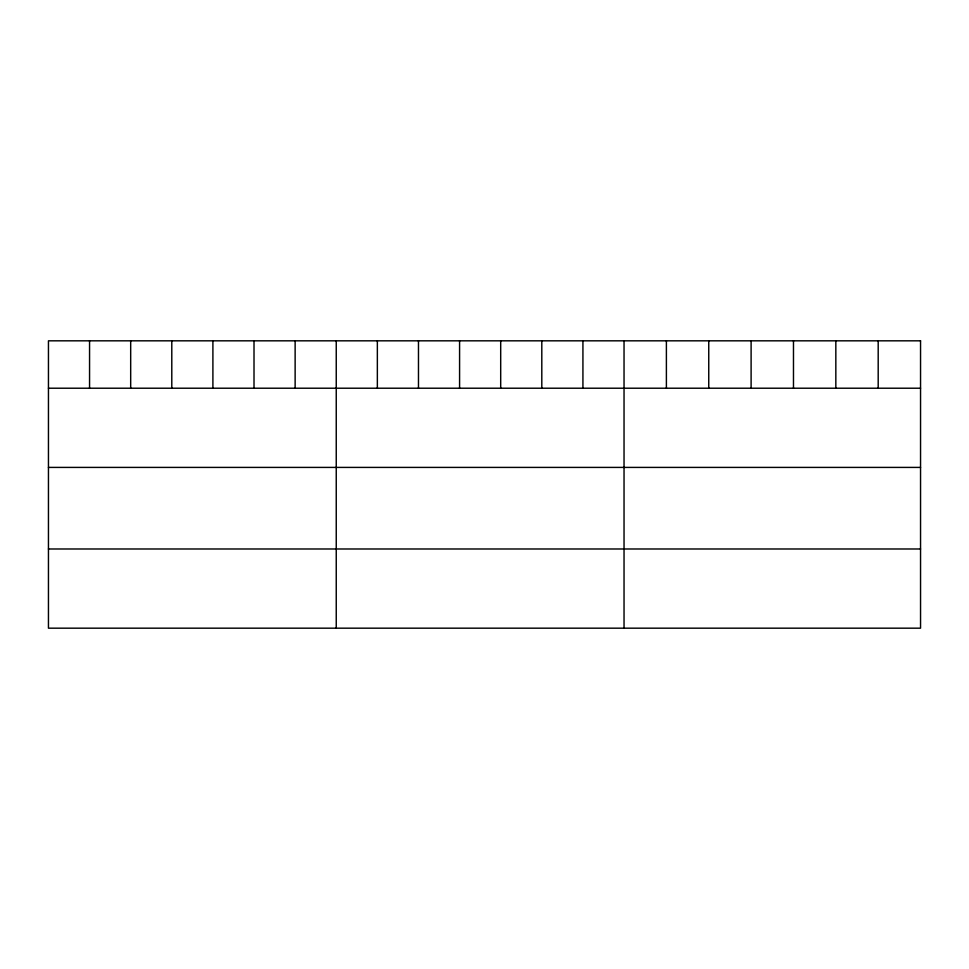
<?xml version="1.0" encoding="UTF-8"?>
<svg xmlns="http://www.w3.org/2000/svg" width="969" height="969" viewBox="0 0 969 969"><rect width="100%" height="100%" fill="white"/><g stroke="black" fill="none" stroke-linecap="round" stroke-linejoin="round"><path stroke-width="1.45" d="M48.45 388.218L920.55 388.218M48.45 467.409L920.55 467.409M48.45 548.987L920.55 548.987M878.193 340.822L878.193 388.218M835.835 340.822L835.835 388.218M793.478 340.822L793.478 388.218M751.108 340.822L751.108 388.218M708.751 340.822L708.751 388.218M666.393 340.822L666.393 388.218M624.036 340.822L624.036 628.178M582.926 340.822L582.926 388.218M541.804 340.822L541.804 388.218M500.694 340.822L500.694 388.218M459.585 340.822L459.585 388.218M418.475 340.822L418.475 388.218M377.353 340.822L377.353 388.218M336.243 340.822L336.243 628.178M295.133 340.822L295.133 388.218M254.011 340.822L254.011 388.218M212.901 340.822L212.901 388.218M171.792 340.822L171.792 388.218M130.682 340.822L130.682 388.218M89.56 340.822L89.56 388.218M920.55 340.822L48.45 340.822L48.45 628.178L920.55 628.178L920.55 340.822"/></g></svg>
